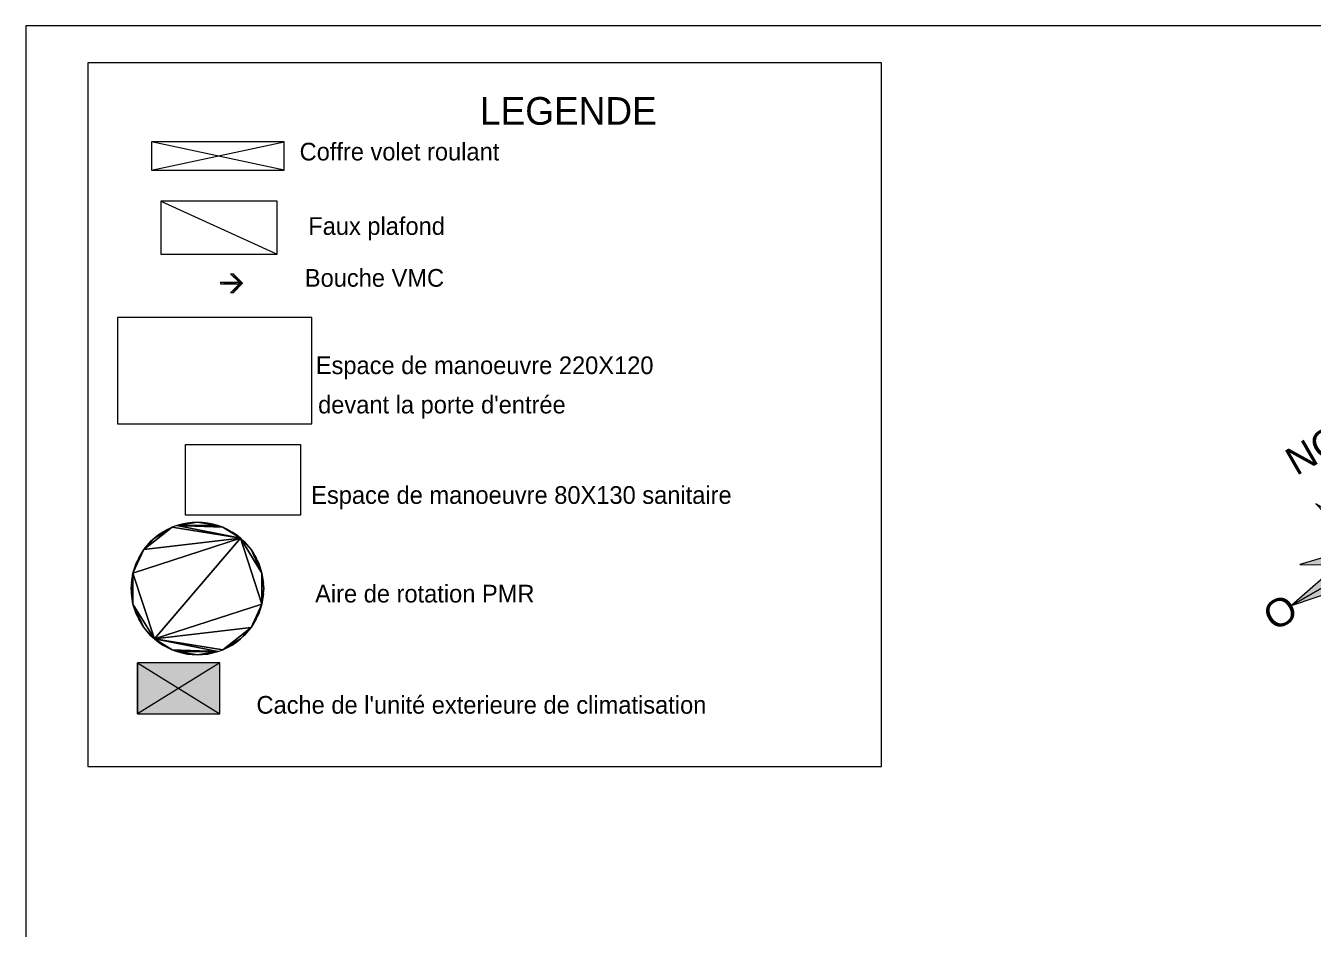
# Model space of a CAD drawing. Header units: metres. Extents: x -12536 to 12621, y -17191 to 9596.
# Drawn here: x -12352 to -10895, y -2283 to -1261 of the extents above; entities that cross this region are included whole.
import ezdxf
from ezdxf.enums import TextEntityAlignment as Align
from ezdxf.lldxf.tags import DXFTag

# ---------------------------------------------------------------- set-up
doc = ezdxf.new("R2010")
doc.units = ezdxf.units.M
doc.header["$MEASUREMENT"] = 0
for name, color, linetype in [('Calque commun', 7, 'Continuous'), ('Layer9', 7, 'Continuous'), ('Textes', 7, 'Continuous')]:
    doc.layers.add(name, color=color, linetype=linetype)
doc.styles.add('Arial11', font='arial.ttf', dxfattribs={"width": 1.037433, "height": 1.5})
doc.styles.add('Arial12', font='arial.ttf', dxfattribs={"width": 1.027642, "height": 1.5})
doc.styles.add('Arial13', font='arial.ttf', dxfattribs={"width": 0.996783, "height": 1.5})
doc.styles.add('Arial14', font='arial.ttf', dxfattribs={"width": 1.037433, "height": 1.5})
doc.styles.add('Century Gothic24', font='GOTHIC.TTF', dxfattribs={"height": 0.206022})
doc.styles.add('Century Gothic25', font='GOTHIC.TTF', dxfattribs={"height": 0.206042})
tags = doc.linetypes.add('HIDDEN', pattern=[0.375, 0.25, -0.125]).pattern_tags.tags
tags[6:7] = [DXFTag(74, 4), DXFTag(75, 0), DXFTag(340, '0'), DXFTag(46, 1.0), DXFTag(50, 0.0), DXFTag(44, 0.0), DXFTag(45, 0.0)]
tags[4:5] = [DXFTag(74, 4), DXFTag(75, 0), DXFTag(340, '0'), DXFTag(46, 1.0), DXFTag(50, 0.0), DXFTag(44, 0.0), DXFTag(45, 0.0)]
tags = doc.linetypes.add('HIDDEN2', pattern=[0.1875, 0.125, -0.0625]).pattern_tags.tags
tags[6:7] = [DXFTag(74, 4), DXFTag(75, 0), DXFTag(340, '0'), DXFTag(46, 1.0), DXFTag(50, 0.0), DXFTag(44, 0.0), DXFTag(45, 0.0)]
tags[4:5] = [DXFTag(74, 4), DXFTag(75, 0), DXFTag(340, '0'), DXFTag(46, 1.0), DXFTag(50, 0.0), DXFTag(44, 0.0), DXFTag(45, 0.0)]

# ---------------------------------------------------------------- blocks, each defined once
blk = doc.blocks.new('120x220')
at = {"layer": 'Calque commun', "color": 7, "linetype": 'HIDDEN', "lineweight": 5}
mesh = blk.add_polyface(dxfattribs=at)
corners = [(0, 2.2), (0, 0), (1.2, 0), (1.2, 2.2)]
mesh.append_faces([[corners[k] for k in face] for face in [(0, 1, 2, 3)]], dxfattribs={"color": 7})
blk = doc.blocks.new('80x130')
at = {"layer": 'Calque commun', "color": 7, "linetype": 'HIDDEN', "lineweight": 5}
mesh = blk.add_polyface(dxfattribs=at)
corners = [(0, 0), (0, 1.3), (0.8, 1.3), (0.8, 0)]
mesh.append_faces([[corners[k] for k in face] for face in [(0, 1, 2, 3)]], dxfattribs={"color": 7})
blk = doc.blocks.new('fleche01')
at = {"layer": 'Calque commun', "color": 6, "linetype": 'Continuous', "lineweight": 20}
mesh = blk.add_polyface(dxfattribs=at)
corners = [(1.28, 1), (0.38, 0.1), (1, 1), (1, -1), (0, 0), (0.38, -0.1), (2.3, 0.1), (2.3, -0.1), (1.28, -1)]
mesh.append_faces([[corners[k] for k in face] for face in [(4, 1, 5)]], dxfattribs={"vtx0": -1, "vtx1": -1, "vtx2": -1, "color": 6})
mesh.append_faces([[corners[k] for k in face] for face in [(0, 1, 2)]], dxfattribs={"vtx1": -1, "color": 6})
mesh.append_faces([[corners[k] for k in face] for face in [(3, 4, 5), (4, 2, 1), (7, 5, 1)]], dxfattribs={"vtx1": -1, "vtx2": -1, "color": 6})
mesh.append_faces([[corners[k] for k in face] for face in [(1, 6, 7), (5, 8, 3)]], dxfattribs={"vtx2": -1, "color": 6})
blk = doc.blocks.new('nordmichel')
at = {"layer": 'Layer9', "color": 7, "linetype": 'Continuous', "lineweight": 5}
for p, q in [((0.036, 5.582, 121.08), (-0.894, 0.93, 121.08)), ((0.036, 0, 121.08), (0.036, 5.582, 121.08)), ((0.036, 5.582, 121.08), (0.036, 0, 121.08)), ((0.967, 0.93, 121.08), (0.036, 5.582, 121.08)), ((-0.616, 2.32, 121.08), (-1.657, 4.087, 121.08)), ((-1.657, 4.087, 121.08), (-0.894, 0.93, 121.08)), ((1.729, 4.087, 121.08), (0.689, 2.32, 121.08)), ((0.967, 0.93, 121.08), (1.729, 4.087, 121.08)), ((-0.894, 0.93, 121.08), (-0.616, 2.32, 121.08)), ((-0.616, 2.32, 121.08), (-0.616, 2.32, 121.08)), ((0.689, 2.32, 121.08), (0.967, 0.93, 121.08)), ((-0.894, 0.93, 121.08), (-4.051, 1.693, 121.08)), ((-4.051, 1.693, 121.08), (-2.284, 0.653, 121.08)), ((4.123, 1.693, 121.08), (0.967, 0.93, 121.08)), ((2.356, 0.653, 121.08), (4.123, 1.693, 121.08)), ((-0.894, 0.93, 121.08), (-5.546, 0, 121.08)), ((-2.284, 0.653, 121.08), (-0.894, 0.93, 121.08)), ((-0.894, 0.93, 121.08), (0.036, 0, 121.08)), ((0.036, 0, 121.08), (-0.894, 0.93, 121.08)), ((-0.894, 0.93, 121.08), (-0.894, 0.93, 121.08)), ((0.036, 0, 121.08), (0.967, 0.93, 121.08)), ((0.036, 0, 121.08), (0.967, 0.93, 121.08)), ((0.967, 0.93, 121.08), (0.967, 0.93, 121.08)), ((0.967, 0.93, 121.08), (0.967, 0.93, 121.08)), ((0.967, 0.93, 121.08), (5.618, 0, 121.08)), ((0.967, 0.93, 121.08), (2.356, 0.653, 121.08)), ((0.036, 0, 121.08), (-5.546, 0, 121.08)), ((-5.546, 0, 121.08), (0.036, 0, 121.08)), ((-5.546, 0, 121.08), (-0.894, -0.93, 121.08)), ((-0.894, -0.93, 121.08), (0.036, 0, 121.08)), ((0.036, 0, 121.08), (-0.894, -0.93, 121.08)), ((0.036, 0, 121.08), (0.036, 0, 121.08)), ((0.036, 0, 121.08), (0.036, 0, 121.08)), ((0.036, -5.582, 121.08), (0.036, 0, 121.08)), ((0.036, 0, 121.08), (0.036, 0, 121.08)), ((0.967, -0.93, 121.08), (0.036, 0, 121.08)), ((0.036, 0, 121.08), (0.036, -5.582, 121.08)), ((0.036, 0, 121.08), (0.967, -0.93, 121.08)), ((5.618, 0, 121.08), (0.036, 0, 121.08)), ((5.618, 0, 121.08), (0.036, 0, 121.08)), ((0.967, -0.93, 121.08), (5.618, 0, 121.08)), ((2.356, 0.653, 121.08), (2.356, 0.653, 121.08)), ((-2.284, -0.652, 121.08), (-4.051, -1.693, 121.08)), ((-0.894, -0.93, 121.08), (-2.284, -0.652, 121.08)), ((2.356, -0.652, 121.08), (0.967, -0.93, 121.08)), ((4.123, -1.693, 121.08), (2.356, -0.652, 121.08)), ((-4.051, -1.693, 121.08), (-0.894, -0.93, 121.08)), ((-0.894, -0.93, 121.08), (-1.657, -4.087, 121.08)), ((-0.894, -0.93, 121.08), (-0.894, -0.93, 121.08)), ((-0.616, -2.32, 121.08), (-0.894, -0.93, 121.08)), ((-0.894, -0.93, 121.08), (-0.894, -0.93, 121.08)), ((-0.894, -0.93, 121.08), (0.036, -5.582, 121.08)), ((-0.894, -0.93, 121.08), (-0.894, -0.93, 121.08)), ((0.036, -5.582, 121.08), (0.967, -0.93, 121.08)), ((0.967, -0.93, 121.08), (0.689, -2.32, 121.08)), ((0.967, -0.93, 121.08), (0.967, -0.93, 121.08)), ((1.729, -4.087, 121.08), (0.967, -0.93, 121.08)), ((0.967, -0.93, 121.08), (4.123, -1.693, 121.08)), ((0.967, -0.93, 121.08), (0.967, -0.93, 121.08)), ((4.123, -1.693, 121.08), (4.123, -1.693, 121.08)), ((-1.657, -4.087, 121.08), (-0.616, -2.32, 121.08)), ((-0.616, -2.32, 121.08), (-0.616, -2.32, 121.08)), ((0.689, -2.32, 121.08), (0.689, -2.32, 121.08)), ((0.689, -2.32, 121.08), (1.729, -4.087, 121.08))]:
    blk.add_line(p, q, dxfattribs=at)
at = {"layer": 'Layer9', "color": 54, "linetype": 'Continuous', "lineweight": 5, "true_color": 0x999900}
for points in [[(0.036, 0, 121.08), (0.036, 5.582, 121.08), (-0.894, 0.93, 121.08)], [(0.689, 2.32, 121.08), (0.967, 0.93, 121.08), (1.729, 4.087, 121.08)]]:
    blk.add_trace(points, dxfattribs=at)
at = {"layer": 'Layer9', "color": 51, "linetype": 'Continuous', "lineweight": 5, "true_color": 0xffff7f}
for points in [[(0.036, 5.582, 121.08), (0.036, 0, 121.08), (0.967, 0.93, 121.08)], [(-0.894, 0.93, 121.08), (-0.616, 2.32, 121.08), (-1.657, 4.087, 121.08)]]:
    blk.add_trace(points, dxfattribs=at)
at = {"layer": 'Layer9', "color": 9, "linetype": 'Continuous', "lineweight": 5, "true_color": 0xc0c0c0}
for points in [[(-2.284, 0.653, 121.08), (-0.894, 0.93, 121.08), (-4.051, 1.693, 121.08)], [(-5.546, 0, 121.08), (-0.894, -0.93, 121.08), (0.036, 0, 121.08)]]:
    blk.add_trace(points, dxfattribs=at)
at = {"layer": 'Layer9', "color": 134, "linetype": 'Continuous', "lineweight": 5, "true_color": 0x009999}
for points in [[(0.967, 0.93, 121.08), (2.356, 0.653, 121.08), (4.123, 1.693, 121.08)], [(0.036, 0, 121.08), (0.967, -0.93, 121.08), (5.618, 0, 121.08)]]:
    blk.add_trace(points, dxfattribs=at)
at = {"layer": 'Layer9', "color": 180, "linetype": 'Continuous', "lineweight": 5, "true_color": 0x3f00ff}
for points in [[(-5.546, 0, 121.08), (0.036, 0, 121.08), (-0.894, 0.93, 121.08)], [(-4.051, -1.693, 121.08), (-0.894, -0.93, 121.08), (-2.284, -0.652, 121.08)]]:
    blk.add_trace(points, dxfattribs=at)
at = {"layer": 'Layer9', "color": 4, "linetype": 'Continuous', "lineweight": 5, "true_color": 0x00ffff}
for points in [[(0.036, 0, 121.08), (0.967, 0.93, 121.08), (5.618, 0, 121.08)], [(0.967, -0.93, 121.08), (4.123, -1.693, 121.08), (2.356, -0.652, 121.08)]]:
    blk.add_trace(points, dxfattribs=at)
at = {"layer": 'Layer9', "color": 240, "linetype": 'Continuous', "lineweight": 5, "true_color": 0xff003f}
for points in [[(0.036, 0, 121.08), (-0.894, -0.93, 121.08), (0.036, -5.582, 121.08)], [(0.967, -0.93, 121.08), (0.689, -2.32, 121.08), (1.729, -4.087, 121.08)]]:
    blk.add_trace(points, dxfattribs=at)
at = {"layer": 'Layer9', "color": 40, "linetype": 'Continuous', "lineweight": 5, "true_color": 0xffbf00}
for points in [[(0.036, -5.582, 121.08), (0.967, -0.93, 121.08), (0.036, 0, 121.08)], [(-1.657, -4.087, 121.08), (-0.616, -2.32, 121.08), (-0.894, -0.93, 121.08)]]:
    blk.add_trace(points, dxfattribs=at)
at = {"layer": 'Layer9', "color": 7, "linetype": 'ByBlock', "lineweight": -2}
for s, rotation, style, width, p in [('NORD', 359.99924, 'Arial13', 0.996783, (-1.835, 5.911, 121.08)), ('O', 359.99927, 'Arial12', 1.027642, (-7.085, -0.758, 121.08)), ('E', 359.99926, 'Arial14', 1.037433, (6.006, -0.758, 121.08)), ('S', 359.99929, 'Arial11', 1.037433, (-0.355, -7.645, 121.08))]:
    blk.add_text(s, height=1.5, rotation=rotation, dxfattribs=dict(at, style=style, width=width)).set_placement(p)

msp = doc.modelspace()

# ---------------------------------------------------------------- linework, layer by layer
at = {"layer": 'Calque commun', "color": 20, "linetype": 'HIDDEN2', "lineweight": 5}
msp.add_line((-12199.521, -1459.45), (-12067.865, -1519.293), dxfattribs=at)
at = {"layer": 'Calque commun', "color": 21, "linetype": 'HIDDEN2', "lineweight": 5, "flags": 128}
msp.add_lwpolyline([(-12059.737, -1424.288), (-12059.737, -1392.36), (-12209.737, -1392.36), (-12209.737, -1424.288), (-12059.737, -1424.288), (-12209.737, -1392.36), (-12209.737, -1424.288), (-12059.737, -1392.36)], dxfattribs=at)
at = {"layer": 'Calque commun', "color": 7, "linetype": 'HIDDEN', "lineweight": 5, "flags": 128}
msp.add_lwpolyline([(-12132.758, -1981.874), (-12225.705, -1981.874), (-12225.705, -2039.276), (-12132.758, -2039.276), (-12132.758, -1981.874), (-12225.705, -2039.276), (-12225.705, -1981.874), (-12132.758, -2039.276)], dxfattribs=at)
at = {"layer": 'Calque commun', "color": 43, "linetype": 'HIDDEN', "lineweight": 20, "true_color": 0xdfbd75}
msp.add_trace([(-12132.921, -1981.874), (-12225.868, -1981.874), (-12132.921, -2039.276), (-12225.868, -2039.276)], dxfattribs=at)

# ---------------------------------------------------------------- block references
at = {"layer": 'Calque commun', "color": 0, "linetype": 'ByBlock', "lineweight": -2}
for name, p, xscale, yscale, zscale, rotation in [('fleche01', (-12106.797, -1552.286), 10.73741838335991, 10.73741838335991, 10.73741838335991, 180), ('120x220', (-12028.446, -1711.217), 100, 100, 100, 90), ('nordmichel', (-10819.246, -1858.771), 20.97151964587453, 20.97151835540479, 20.97152024507523, 30.00066612658019), ('80x130', (-12041.278, -1814.635), 100, 100, 100, 90)]:
    msp.add_blockref(name, p, dxfattribs=dict(at, xscale=xscale, yscale=yscale, zscale=zscale, rotation=rotation))

# ---------------------------------------------------------------- texts
at = {"layer": 'Textes', "color": 5, "linetype": 'ByBlock', "lineweight": -2, "style": 'Century Gothic24'}
msp.add_text('LEGENDE', height=31.3, dxfattribs=at).set_placement((-11838.187, -1341.724), align=Align.TOP_LEFT)
at = {"layer": 'Textes', "color": 5, "linetype": 'ByBlock', "lineweight": -2, "style": 'Century Gothic25'}
for s, p in [('Coffre volet roulant', (-12042.325, -1413.424)), ('Faux plafond', (-12032.55, -1497.611)), ('Bouche VMC', (-12036.411, -1556.257)), ('Espace de manoeuvre 220X120', (-12023.997, -1655.125)), ("devant la porte d'entrée", (-12021.38, -1699.613)), ('Espace de manoeuvre 80X130 sanitaire', (-12029.22, -1801.894)), ('Aire de rotation PMR', (-12024.78, -1913.479)), ("Cache de l'unité exterieure de climatisation", (-12091.135, -2039.276))]:
    msp.add_text(s, height=20, dxfattribs=at).set_placement(p)

# ---------------------------------------------------------------- meshes
at = {"layer": 'Calque commun', "color": 7, "linetype": 'Continuous', "lineweight": 5}
mesh = msp.add_polyface(dxfattribs=at)
corners = [(-6352.223, -1261.028), (-12352.223, -1261.028), (-12352.223, -5461.028), (-6352.223, -5461.028)]
mesh.append_faces([[corners[k] for k in face] for face in [(0, 1, 2, 3)]], dxfattribs={"color": 7})
mesh = msp.add_polyface(dxfattribs=at)
corners = [(-11383.701, -1303.004), (-12282.089, -1303.004), (-12282.089, -2099.137), (-11383.701, -2099.137)]
mesh.append_faces([[corners[k] for k in face] for face in [(0, 1, 2, 3)]], dxfattribs={"color": 7})
at = {"layer": 'Calque commun', "color": 20, "linetype": 'HIDDEN2', "lineweight": 5}
mesh = msp.add_polyface(dxfattribs=at)
corners = [(-12199.521, -1519.293), (-12067.865, -1519.293), (-12067.865, -1459.45), (-12199.521, -1459.45)]
mesh.append_faces([[corners[k] for k in face] for face in [(0, 1, 2, 3)]], dxfattribs={"color": 20})
at = {"layer": 'Calque commun', "color": 7, "linetype": 'HIDDEN', "lineweight": 5}
mesh = msp.add_polyface(dxfattribs=at)
corners = [(-12088.643, -1869.007), (-12097.257, -1853.624), (-12085.006, -1880.2), (-12146.201, -1971.785), (-12157.934, -1972.708), (-12152.049, -1972.477), (-12181.11, -1969.038), (-12175.442, -1970.636), (-12169.666, -1971.785), (-12191.983, -1830.883), (-12206.642, -1840.678), (-12186.635, -1828.417), (-12100.903, -1849), (-12104.9, -1844.675), (-12232.934, -1897.708), (-12232.702, -1903.593), (-12230.861, -1915.217), (-12218.61, -1941.792), (-12214.964, -1946.417), (-12210.967, -1950.741), (-12206.642, -1954.739), (-12109.225, -1840.678), (-12230.861, -1880.2), (-12197.121, -1833.76), (-12202.017, -1837.032), (-12224.759, -1931.758), (-12221.882, -1936.896), (-12082.934, -1897.708), (-12083.165, -1891.824), (-12085.006, -1915.217), (-12083.165, -1903.593), (-12097.257, -1941.792), (-12093.985, -1936.896), (-12091.108, -1931.758), (-12227.224, -1869.007), (-12229.263, -1874.532), (-12224.759, -1863.659), (-12218.61, -1853.624), (-12221.882, -1858.521), (-12129.232, -1966.999), (-12123.884, -1964.534), (-12109.225, -1954.739), (-12181.11, -1826.379), (-12134.757, -1826.379), (-12152.049, -1822.94), (-12157.934, -1822.708), (-12123.884, -1830.883), (-12129.232, -1828.417), (-12091.108, -1863.659), (-12093.985, -1858.521), (-12210.967, -1844.675), (-12140.425, -1824.781), (-12146.201, -1823.632), (-12118.746, -1833.76), (-12163.818, -1972.477), (-12169.666, -1823.632), (-12163.818, -1822.94), (-12086.604, -1874.532), (-12083.857, -1885.976), (-12197.121, -1961.656), (-12191.983, -1964.534), (-12134.757, -1969.038), (-12140.425, -1970.636), (-12083.857, -1909.441), (-12186.635, -1966.999), (-12088.643, -1926.41), (-12227.224, -1926.41), (-12229.263, -1920.885), (-12232.702, -1891.824), (-12232.01, -1885.976), (-12113.85, -1958.385), (-12118.746, -1961.656), (-12104.9, -1950.741), (-12100.903, -1946.417), (-12202.017, -1958.385), (-12232.01, -1909.441), (-12113.85, -1837.032), (-12086.604, -1920.885), (-12214.964, -1849), (-12175.442, -1824.781)]
mesh.append_faces([[corners[k] for k in face] for face in [(3, 4, 5), (17, 25, 26), (22, 34, 35), (36, 37, 38), (55, 45, 56), (61, 3, 62), (66, 16, 67), (68, 22, 69), (70, 40, 71), (31, 72, 73), (16, 15, 75)]], dxfattribs={"vtx0": -1, "color": 7})
mesh.append_faces([[corners[k] for k in face] for face in [(9, 10, 11), (11, 21, 42), (50, 37, 10), (46, 21, 53), (65, 31, 33), (6, 61, 64), (43, 42, 47)]], dxfattribs={"vtx0": -1, "vtx1": -1, "color": 7})
mesh.append_faces([[corners[k] for k in face] for face in [(0, 1, 2), (20, 21, 22), (2, 1, 21), (29, 2, 21), (29, 20, 31), (22, 37, 34), (43, 45, 42), (14, 16, 22), (39, 31, 20), (29, 27, 2), (61, 20, 64), (6, 4, 61), (21, 47, 42), (20, 22, 16), (17, 20, 16), (39, 41, 31), (22, 21, 37), (37, 21, 11), (55, 42, 45), (17, 16, 66), (10, 37, 11), (65, 29, 31), (29, 21, 20), (61, 4, 3)]], dxfattribs={"vtx0": -1, "vtx1": -1, "vtx2": -1, "color": 7})
mesh.append_faces([[corners[k] for k in face] for face in [(9, 24, 10), (29, 30, 27), (43, 44, 45), (6, 8, 54), (6, 54, 4), (17, 19, 20), (43, 52, 44), (20, 60, 64), (17, 66, 25)]], dxfattribs={"vtx0": -1, "vtx2": -1, "color": 7})
mesh.append_faces([[corners[k] for k in face] for face in [(14, 15, 16), (27, 28, 2), (39, 40, 41), (46, 47, 21), (13, 21, 1), (59, 60, 20), (36, 34, 37), (0, 48, 1), (41, 72, 31), (61, 39, 20), (68, 14, 22), (70, 41, 40)]], dxfattribs={"vtx1": -1, "vtx2": -1, "color": 7})
mesh.append_faces([[corners[k] for k in face] for face in [(6, 7, 8), (1, 12, 13), (17, 18, 19), (9, 23, 24), (31, 32, 33), (48, 49, 1), (43, 51, 52), (2, 57, 0), (28, 58, 2), (29, 63, 30), (20, 74, 59), (21, 76, 53), (65, 77, 29), (50, 78, 37), (55, 79, 42)]], dxfattribs={"vtx2": -1, "color": 7})

doc.saveas('drawing.dxf')
